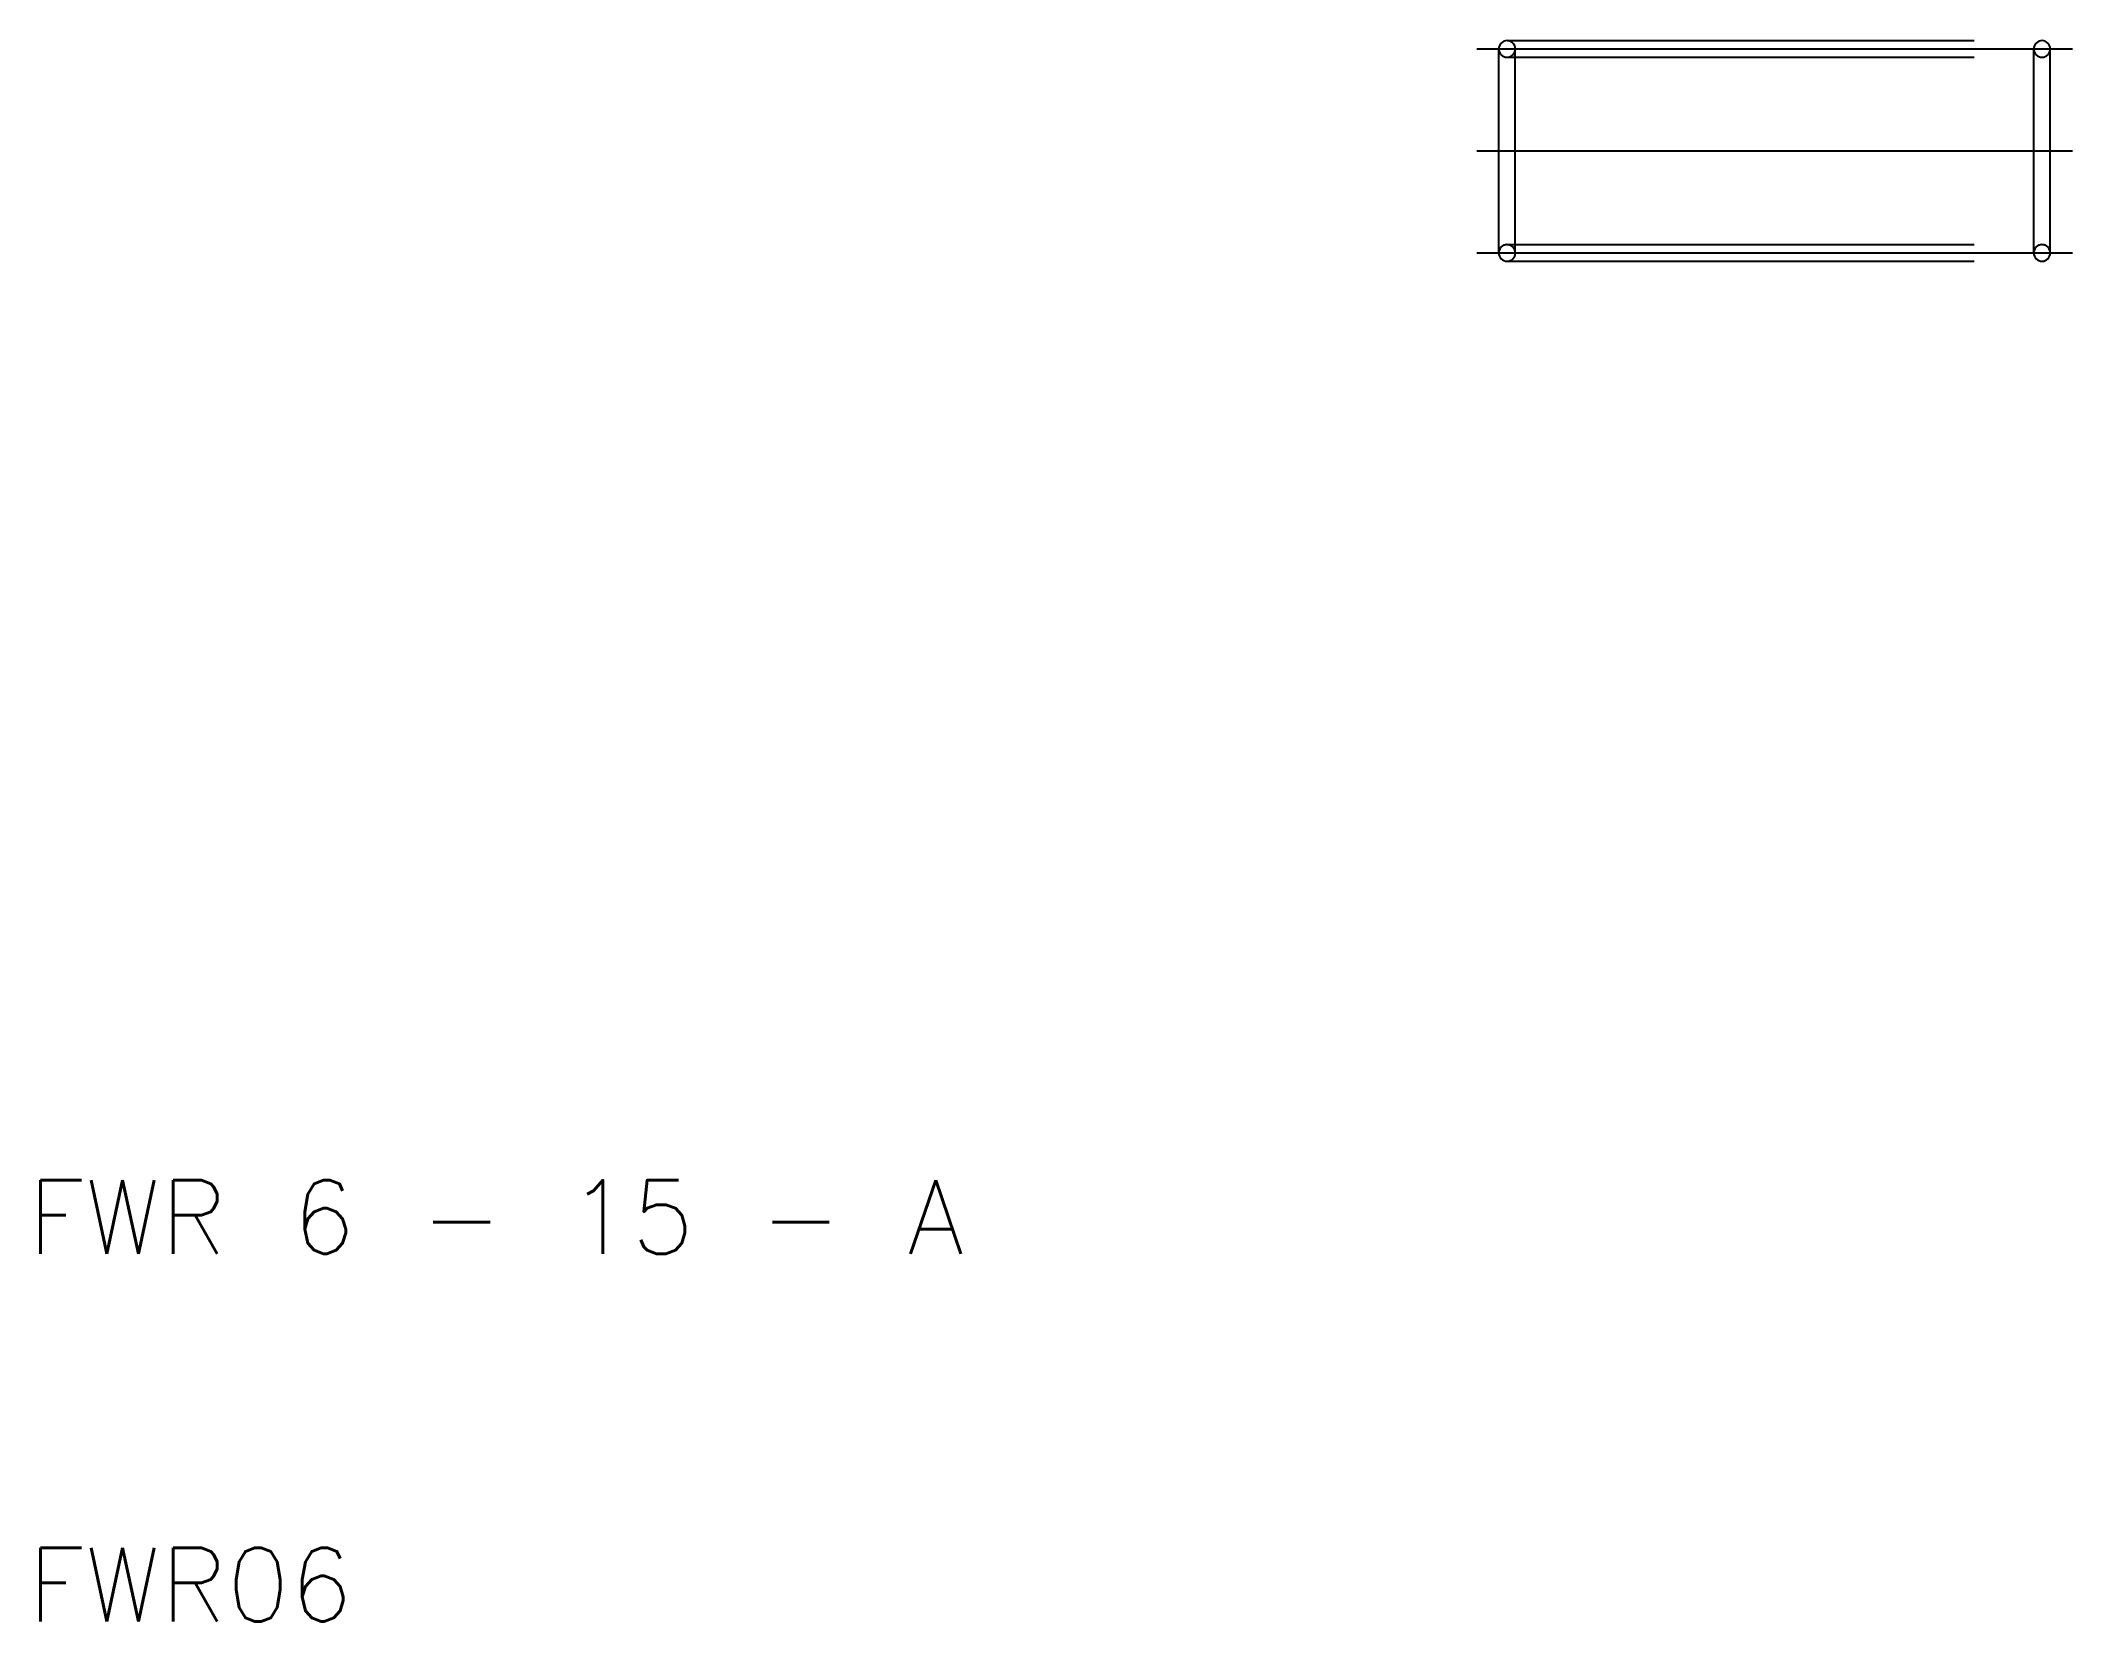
# Model space of a CAD drawing. Extents: x 10.3 to 65.6, y 10 to 53.
import ezdxf

# ---------------------------------------------------------------- set-up
doc = ezdxf.new("R2010")
doc.units = 0
doc.linetypes.add('CENTER', pattern=[50.8, 31.75, -6.35, 6.35, -6.35])
doc.linetypes.add('DASHED', pattern=[19.05, 12.7, -6.35])
doc.layers.get('0').update_dxf_attribs({"linetype": 'CONTINUOUS'})
doc.layers.add('CENTER', color=1, linetype='CENTER')
doc.styles.get("Standard").update_dxf_attribs({"font": 'txt.shx'})

msp = doc.modelspace()

# ---------------------------------------------------------------- linework, layer by layer
for p, q in [((50, 47.225), (50, 52.775)), ((50.45, 47.225), (50.45, 52.775)), ((64.55, 47.225), (64.55, 52.775)), ((65, 47.225), (65, 52.775))]:
    msp.add_line(p, q)
at = {"color": 3, "linetype": 'DASHED'}
for p, q in [((50.225, 53), (64.775, 53)), ((50.225, 52.55), (64.775, 52.55)), ((50.225, 47.45), (64.775, 47.45)), ((50.225, 47), (64.775, 47))]:
    msp.add_line(p, q, dxfattribs=at)
for centre, start, end in [((50.225, 52.775), 0, 180), ((64.775, 52.775), 0, 180), ((50.225, 47.225), 180, 0), ((64.775, 47.225), 180, 0)]:
    msp.add_arc(centre, 0.225, start, end)
for centre, start, end in [((50.225, 52.775), 180, 0), ((64.775, 52.775), 180, 0), ((50.225, 47.225), 0, 180), ((64.775, 47.225), 0, 180)]:
    msp.add_arc(centre, 0.225, start, end, dxfattribs=at)
at = {"layer": 'CENTER'}
for p, q in [((49.4, 52.775), (65.6, 52.775)), ((49.4, 50), (65.6, 50)), ((49.4, 47.225), (65.6, 47.225))]:
    msp.add_line(p, q, dxfattribs=at)

# ---------------------------------------------------------------- texts
for s, p in [('FWR 6 - 15 - A', (10, 20)), ('FWR06', (10, 10))]:
    msp.add_text(s, height=2).set_placement(p)

doc.saveas('drawing.dxf')
